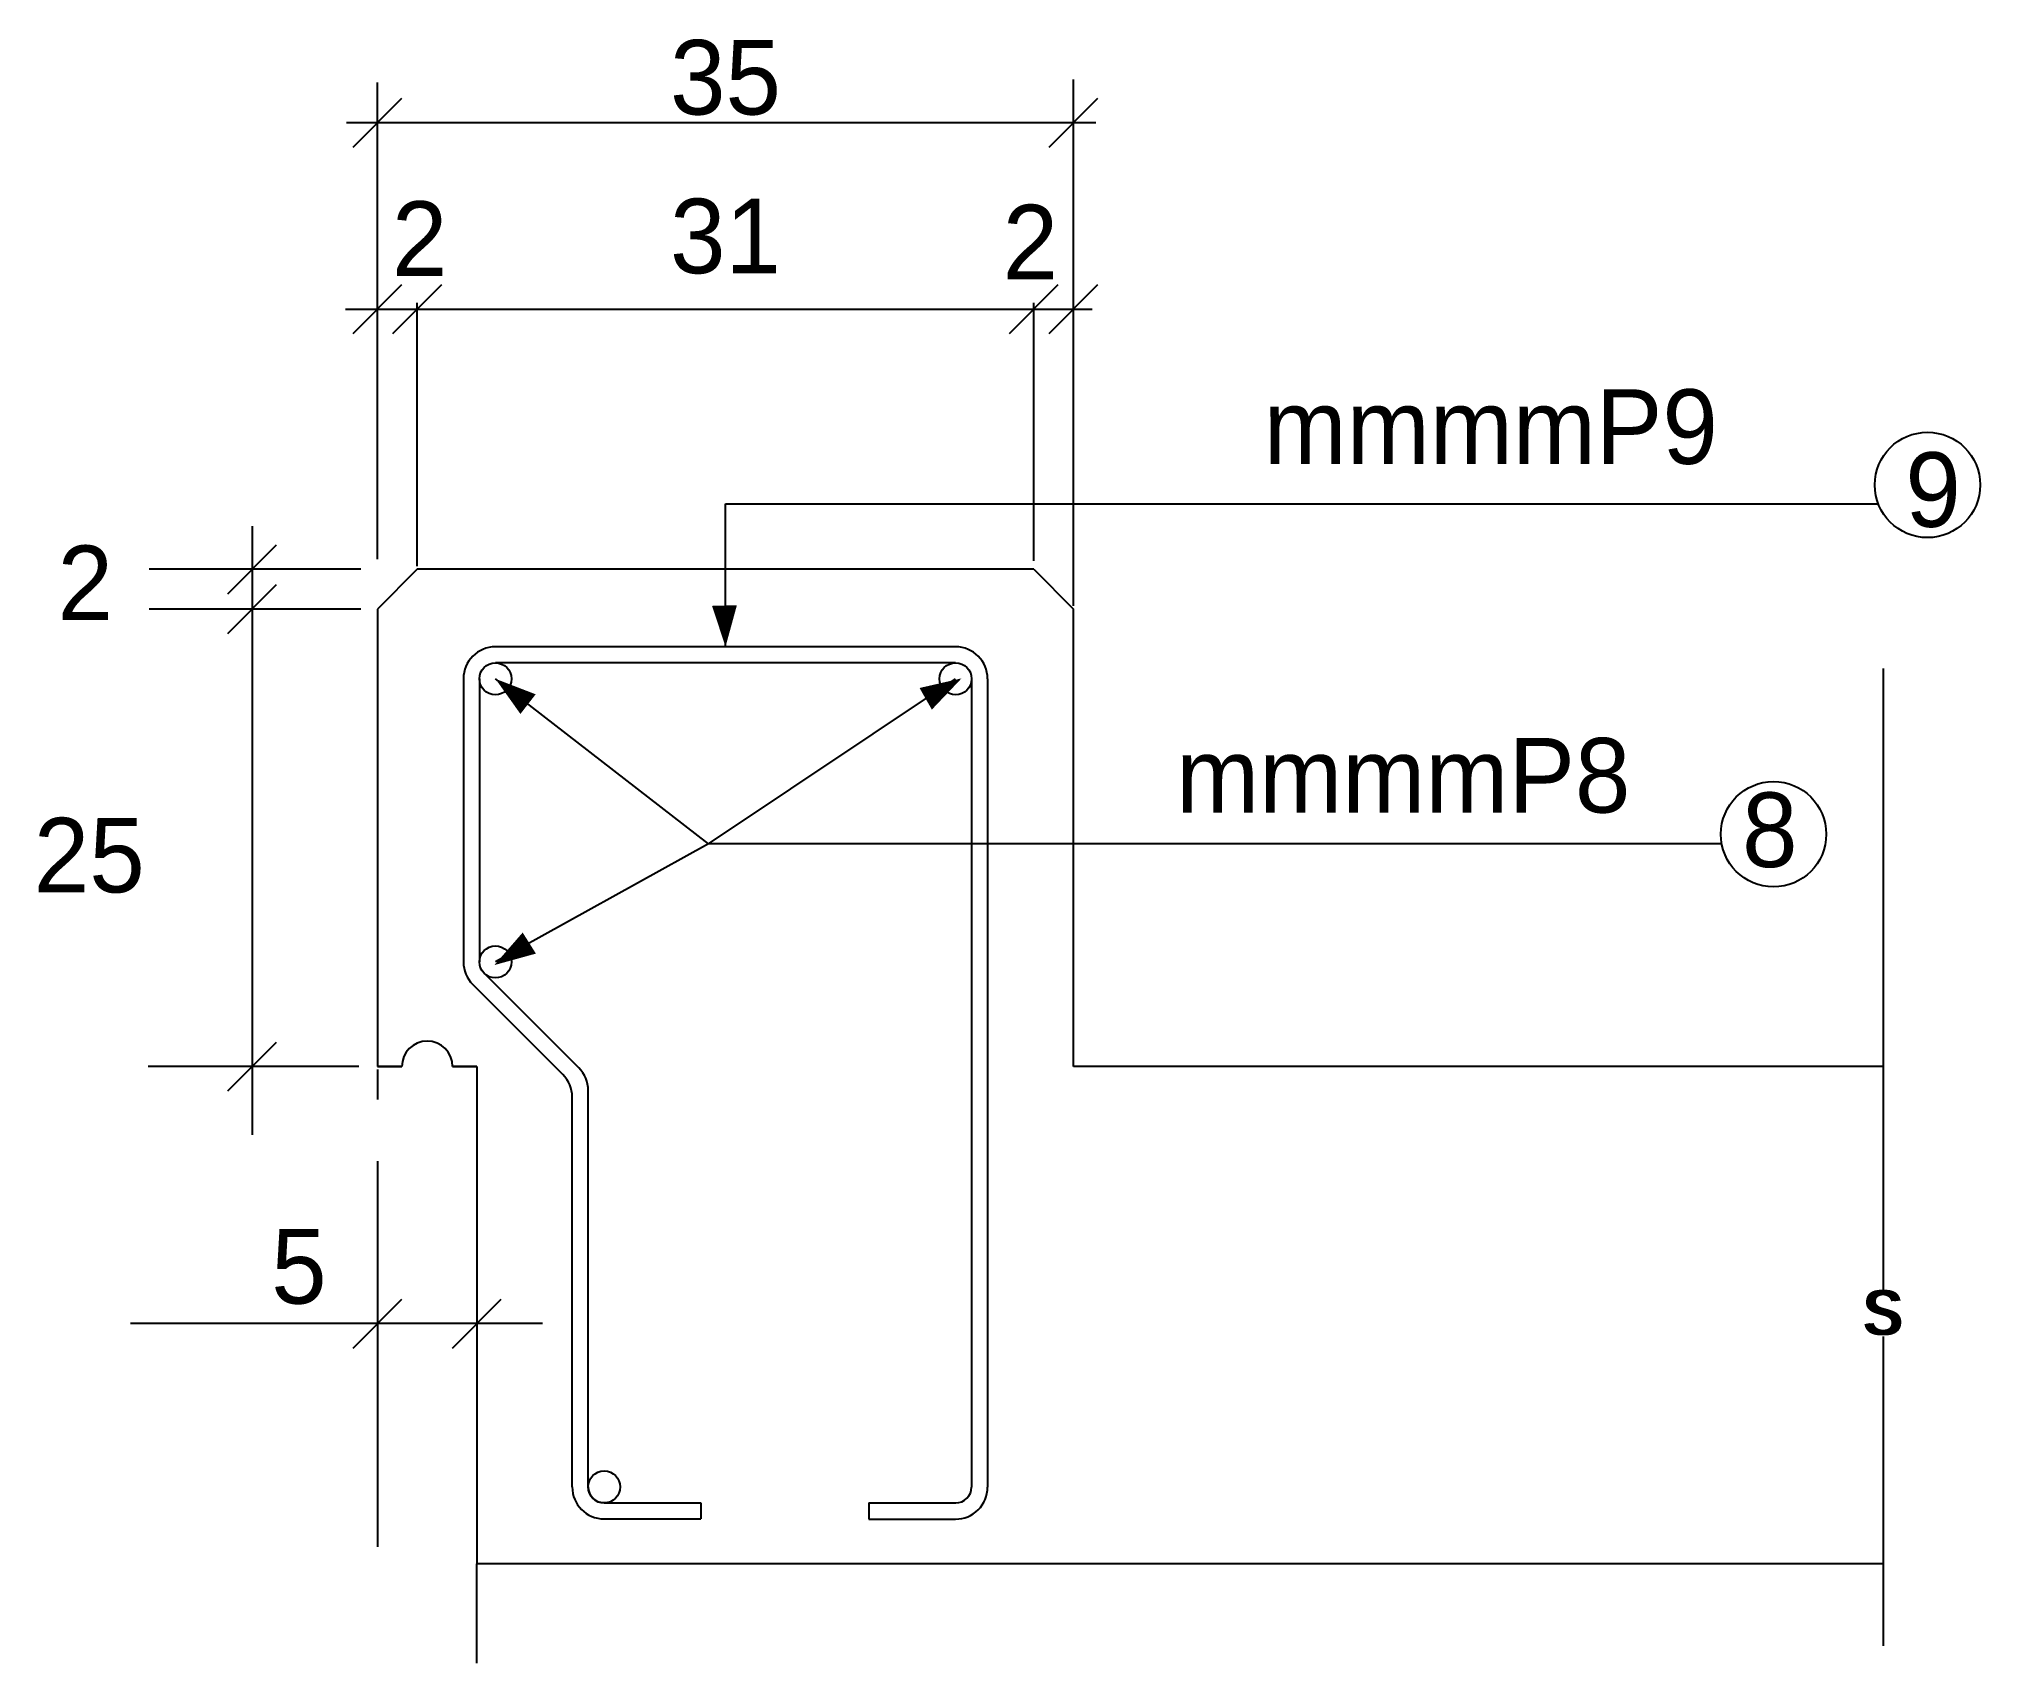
# Model space of a CAD drawing. Header units: millimetres. Extents: x 22228 to 30100, y 19540 to 26126.
import ezdxf

# ---------------------------------------------------------------- set-up
doc = ezdxf.new("R2010")
doc.units = ezdxf.units.MM
doc.layers.add('bar', color=120, linetype='Continuous', lineweight=20)
doc.layers.add('text', color=7, linetype='Continuous', lineweight=15)

msp = doc.modelspace()

# ---------------------------------------------------------------- linework, layer by layer
at = {"color": 0, "lineweight": -3}
for p, q in [((23601.2, 24015.5), (23601.2, 25947.9)), ((26423.5, 23826.3), (26423.5, 25961)), ((23475.8, 25786), (26514.5, 25786)), ((23762.5, 23987.6), (23762.5, 25055.3)), ((23762.5, 24000.2), (23762.5, 25055.3)), ((26262.2, 24009.3), (26262.2, 25055.3)), ((26423.5, 23826.3), (26423.5, 25055.3)), ((23471.8, 25030.1), (26499.6, 25030.1)), ((23533.1, 23975), (22675.3, 23975)), ((23762.5, 23975), (23601.2, 23813.7)), ((26262.2, 23975), (23762.5, 23975)), ((26262.2, 23975), (26423.5, 23813.7)), ((23533.1, 23813.7), (22675.3, 23813.7)), ((23601.2, 23813.7), (23601.2, 21959.1)), ((26423.5, 21959.1), (26423.5, 23813.7)), ((29706.2, 23573.3), (29706.2, 21032.2)), ((29706.2, 23573.3), (29706.2, 21032.2)), ((23525.8, 21959.1), (22671, 21959.1)), ((23700, 21959.1), (23601.2, 21959.1)), ((23601.2, 21959.1), (23700, 21959.1)), ((23601.2, 21946.5), (23601.2, 21825.2)), ((24004.4, 21959.1), (23905.7, 21959.1)), ((23905.7, 21959.1), (24004.4, 21959.1)), ((24004.4, 21959.1), (24004.4, 19943.2)), ((24004.4, 21946.5), (24004.4, 21825.2)), ((29706.2, 21959.1), (26423.5, 21959.1)), ((23601.3, 21575.7), (23601.3, 20012.3)), ((24270.5, 20916.6), (22599.5, 20916.6)), ((29706.2, 20864), (29706.2, 19610.6)), ((29706.2, 19943.2), (24004.4, 19943.2)), ((24004.4, 19540), (24004.4, 19943.2))]:
    msp.add_line(p, q, dxfattribs=at)
for p, q in [((23502.3, 25687), (23700.2, 25885)), ((26324.5, 25687), (26522.5, 25885)), ((23502.3, 24931.1), (23700.2, 25129.1)), ((23663.5, 24931.1), (23861.5, 25129.1)), ((26163.2, 24931.1), (26361.2, 25129.1)), ((26324.5, 24931.1), (26522.5, 25129.1)), ((23093.4, 24149.7), (23093.4, 21681.4)), ((22994.4, 23876), (23192.4, 24074)), ((22994.4, 23714.7), (23192.4, 23912.7)), ((22994.4, 21860.1), (23192.4, 22058.1)), ((23502.3, 20817.6), (23700.2, 21015.6)), ((23905.4, 20817.6), (24103.4, 21015.6))]:
    msp.add_line(p, q)
msp.add_arc((23802.8, 21959.1), 102.8, 0, 180, dxfattribs=at)
at = {"layer": 'bar', "color": 0, "lineweight": -3}
for p, q in [((25945.3, 23660.6), (24079.4, 23660.6)), ((25945.3, 23595.7), (24079.4, 23595.7)), ((23949.6, 23530.9), (23949.6, 22383.4)), ((24014.5, 23530.9), (24014.5, 22383)), ((26010.2, 23530.9), (26010.2, 20253.7)), ((26075.1, 23530.9), (26075.1, 20253.7)), ((23987.6, 22291.7), (24352.6, 21926.7)), ((24037.8, 22333.2), (24417.5, 21953.6)), ((24390.6, 20254.4), (24390.6, 21835)), ((24455.5, 20254.4), (24455.5, 21861.8)), ((24520.4, 20189.6), (24912.7, 20189.6)), ((24912.7, 20189.6), (24912.7, 20124.7)), ((25593.8, 20189.6), (25593.7, 20124.2)), ((25593.8, 20189.6), (25946.1, 20189.6)), ((24520.4, 20124.7), (24912.7, 20124.7)), ((25593.7, 20124.1), (25945.2, 20124))]:
    msp.add_line(p, q, dxfattribs=at)
for centre in [(24079.4, 23530.9), (25945.3, 23530.9), (24079.4, 22383), (24520.4, 20254.4)]:
    msp.add_circle(centre, 64.9, dxfattribs=at)
for centre, radius, start, end in [((24079.4, 23530.9), 129.7, 90, 180), ((25945.3, 23530.9), 129.7, 0, 90), ((24079.4, 22383.4), 129.7, 180, 225), ((24260.9, 21835), 129.7, 0, 45), ((24325.8, 21861.8), 129.7, 0, 45), ((24520.4, 20254.4), 129.7, 180, 270), ((24520.4, 20254.4), 64.9, 180, 270), ((25945.3, 20253.7), 129.7, 269.95263, 0), ((25946.1, 20253.7), 64.1, 270, 0)]:
    msp.add_arc(centre, radius, start, end, dxfattribs=at)
at = {"layer": 'text', "color": 0, "lineweight": -3}
for p, q in [((25012.4, 23660.6), (25012.4, 24240.9)), ((25012.4, 24240.9), (29686.3, 24240.9)), ((30085.6, 24240.9), (30086.8, 24240.9)), ((24942.9, 22861.5), (24079.4, 23530.9)), ((24942.9, 22861.5), (25945.3, 23530.9)), ((24942.9, 22861.5), (24079.4, 22383.4))]:
    msp.add_line(p, q, dxfattribs=at)
for points in [[(25012.4, 23660.6, 0, 100.8, 0), (25008.2, 23828, 100.8, 100.8, 0)], [(24079.4, 23530.9, 0, 100.8, 0), (24211.7, 23428.3, 100.8, 100.8, 0)], [(25969.5, 23532.8, 0, 100.8, 0), (25824.1, 23449.9, 100.8, 100.8, 0)], [(24075.1, 22370.3, 0, 100.8, 0), (24216.8, 22459.5, 100.8, 100.8, 0)]]:
    msp.add_lwpolyline(points, format="xyseb", dxfattribs=at)
msp.add_lwpolyline([(29051.8, 22861.5), (24942.9, 22861.5)], dxfattribs=at)
for centre in [(29886, 24316.9), (29261.8, 22900.8)]:
    msp.add_circle(centre, 213.6, dxfattribs=at)

# ---------------------------------------------------------------- texts
at = {"color": 0, "lineweight": -3}
for s, p in [('mmmmP9', (27194.1, 24402.2)), ('9', (29796.4, 24146.9)), ('mmmmP8', (26839.3, 22988.6)), ('8', (29134.2, 22767.6))]:
    msp.add_text(s, height=302.4, dxfattribs=at).set_placement(p)
at = {"color": 0, "lineweight": -3, "char_height": 302.4, "attachment_point": 5}
for s, insert in [('35', (25012.4, 25967.7)), ('2', (23772.2, 25315.6)), ('31', (25012.4, 25324.2)), ('2', (26248.7, 25301.5)), ('2', (22416.4, 23919.9)), ('25', (22432.7, 22813.9)), ('5', (23282.8, 21146.8))]:
    msp.add_mtext(s, dxfattribs=dict(at, insert=insert))
at = {"color": 0, "lineweight": -3, "char_height": 233.3, "width": 551.445}
for insert, attachment_point in [((29621.3, 21105.5), 1), ((29791.1, 21105.5), 3)]:
    msp.add_mtext('s', dxfattribs=dict(at, insert=insert, attachment_point=attachment_point))

doc.saveas('drawing.dxf')
